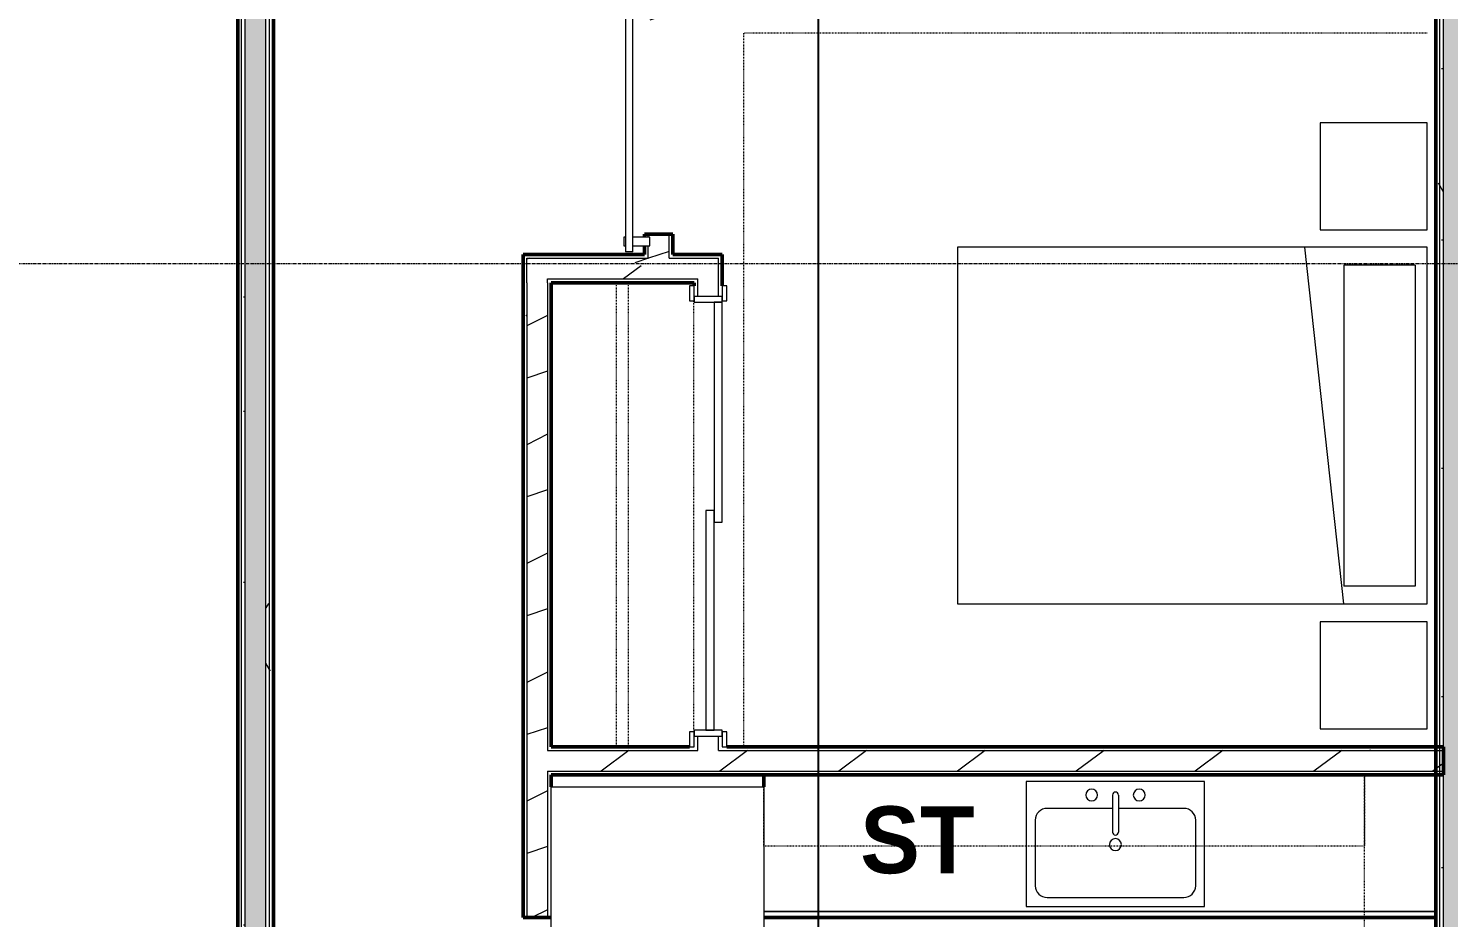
# Model space of a CAD drawing. Extents: x -4294 to -464, y 9706 to 12475.
# Drawn here: x -2752.9 to -2514, y 11425.2 to 11574.8 of the extents above; entities that cross this region are included whole.
import ezdxf

# ---------------------------------------------------------------- set-up
doc = ezdxf.new("R2010")
doc.units = 0
doc.linetypes.add('Dash', pattern=[0.25, 0.125, -0.125])
doc.linetypes.add('Grid Line 1_2_', pattern=[0.875, 0.5, -0.125, 0.125, -0.125])
for name, color, linetype, lineweight in [('0-1', 7, 'Continuous', 5), ('0-2', 50, 'Continuous', 13), ('A-AREA-IDEN', 2, 'Continuous', 9), ('A-DOOR-1', 7, 'Continuous', 9), ('A-DOOR-2', 90, 'Continuous', 20), ('A-DOOR-3', 50, 'Continuous', 13), ('A-DOOR-4', 250, 'Continuous', 50), ('A-DOOR-FRAM-1', 90, 'Continuous', 20), ('A-WALL', 113, 'Continuous', 13), ('A-WALL-2', 250, 'Continuous', 50), ('A-WALL-3', 50, 'Continuous', 13), ('A-WALL-PATT-1', 7, 'Continuous', 9), ('A-WALL-PATT-2', 8, 'Continuous', 9), ('A-WALL-PATT-5', 111, 'Continuous', 9), ('I-FURN-1', 7, 'Continuous', 9), ('I-FURN-HDLN-1', 7, 'Dash', 9), ('I-WALL-1', 2, 'Continuous', 50), ('P-SANR-FIXT-1', 7, 'Continuous', 9), ('Q-CASE-1', 250, 'Continuous', 50), ('Q-CASE-2', 7, 'Continuous', 9), ('Q-CASE-HDLN-1', 7, 'Dash', 9), ('Q-SPCQ-1', 7, 'Continuous', 9), ('S-GRID-1', 1, 'Grid Line 1_2_', 9)]:
    doc.layers.add(name, color=color, linetype=linetype, lineweight=lineweight)
doc.styles.add('Century Gothic_B', font='Gothicb.ttf', dxfattribs={"height": 11.25})
doc.dimstyles.new('OD__1__Tol__', dxfattribs={"dimscale": 12, "dimtxt": 11.746893, "dimasz": 1.25, "dimexe": 0.9375, "dimexo": 0.625, "dimgap": 0.15625, "dimtad": 1, "dimdec": 0, "dimzin": 3, "dimdsep": 46, "dimlunit": 4, "dimtxsty": 'Century Gothic_B', "dimblk1": 'OBLIQUE', "dimblk2": 'OBLIQUE', "dimsah": 1, "dimcen": 0.09, "dimdle": 0.9375, "dimazin": 0, "dimtfac": 1, "dimtdec": 4, "dimtix": 1, "dimtmove": 0, "dimatfit": 3, "dimfxl": 1, "dimtvp": 1, "dimtfill": 1, "dimfrac": 2, "dimtolj": 1, "dimtzin": 0, "dimarcsym": 2})
pattern_1 = [(0, (0, 0), (38.4, 9.6), [1.584, -27.216, 1.584, -27.216, -153.6]), (0, (0, 0), (38.4, 9.6), [-57.6, 1.584, -56.016, 1.584, -27.216, -67.2]), (0, (0, 0), (38.4, 9.6), [-144, 1.584, -17.616, 1.584, -46.416]), (120, (14.4, 4.8), (-27.513844, 28.4553755), [1.584, -27.216, 1.584, -27.216, -153.6]), (120, (14.4, 4.8), (-27.513844, 28.4553755), [-57.6, 1.584, -56.016, 1.584, -27.216, -67.2]), (120, (14.4, 4.8), (-27.513844, 28.4553755), [-144, 1.584, -17.616, 1.584, -46.416]), (240, (19.2, 24), (-10.886156, -38.0553755), [1.584, -27.216, 1.584, -27.216, -153.6]), (240, (19.2, 24), (-10.886156, -38.0553755), [-57.6, 1.584, -56.016, 1.584, -27.216, -67.2]), (240, (19.2, 24), (-10.886156, -38.0553755), [-144, 1.584, -17.616, 1.584, -46.416])]
pattern_2 = [(216.87, (7.997, 19.992), (59.9755286, 39.9843071), [9.996, -89.964]), (206.565, (19.992, 13.994), (-19.991807, -19.992219), [22.352, -22.352]), (198.435, (19.992, 3.998), (-39.983821, -19.991955), [12.644, -50.576])]
pattern_3 = [(161.57, (0.6, 0.6), (-4.80033747, -0.00041462), [0, -34.152, 3.792, 0]), (18.43, (-0.6, 0.6), (-4.80033747, 0.00041462), [0, -34.152, 3.792, 0]), (108.43, (0.6, 0.6), (2.39913218, -12.00105099), [11.382, -26.562]), (71.57, (-0.6, 0.6), (2.39913218, 12.00105099), [11.382, -26.562])]

# ---------------------------------------------------------------- blocks, each defined once
blk = doc.blocks.new('FOLDING_SLIDING CLOSET - 72_ x 80_-1372823-FLOOR PLAN - 2ND FLOOR')
at = {"layer": 'A-DOOR-1'}
for p, q in [((-36.25, 3), (-38.75, 3)), ((-38.75, 3), (-38.75, 2.25)), ((-36.25, 2.25), (-36.25, 3)), ((38.75, 3), (36.25, 3)), ((36.25, 3), (36.25, 2.25)), ((38.75, 2.25), (38.75, 3)), ((-38.75, 2.25), (-36.25, 2.25)), ((36.25, 2.25), (38.75, 2.25)), ((-36.25, -2.5), (-38.75, -2.5)), ((-38.75, -2.5), (-38.75, -3.25)), ((-38.75, -3.25), (-36.25, -3.25)), ((-36.25, -3.25), (-36.25, -2.5)), ((38.75, -2.5), (36.25, -2.5)), ((36.25, -2.5), (36.25, -3.25)), ((36.25, -3.25), (38.75, -3.25)), ((38.75, -3.25), (38.75, -2.5))]:
    blk.add_line(p, q, dxfattribs=at)
at = {"layer": 'A-DOOR-2'}
for p, q in [((1, 2.25), (-36, 2.25)), ((-36, 2.25), (-36, 0.87)), ((-36, 0.87), (1, 0.87)), ((36, 0.87), (-1, 0.87)), ((-1, 0.87), (-1, -0.5)), ((1, 0.87), (1, 2.25)), ((36, -0.5), (36, 0.87)), ((-1, -0.5), (36, -0.5))]:
    blk.add_line(p, q, dxfattribs=at)
at = {"layer": 'A-DOOR-FRAM-1'}
for p, q in [((-36, 2.25), (-37, 2.25)), ((-37, 2.25), (-37, -2.5)), ((-36, -2.5), (-36, 2.25)), ((36, 2.25), (36, -2.5)), ((37, 2.25), (36, 2.25)), ((37, -2.5), (37, 2.25)), ((-37, -2.5), (-36, -2.5)), ((36, -2.5), (37, -2.5))]:
    blk.add_line(p, q, dxfattribs=at)
blk = doc.blocks.new('Refrigerator_-_Side-by-Side_6047 - 36_ X 30_-1372843-FLOOR PLAN - 2ND FLOOR')
at = {"layer": 'Q-SPCQ-1'}
for p, q in [((-17.88, 15.58), (17.87, 15.58)), ((-17.88, -14.42), (-17.88, 15.58)), ((-17.88, 15.58), (-3.13, 15.58)), ((-17.88, 15.58), (-17.88, 13.58)), ((-3.13, 13.58), (-3.13, 15.58)), ((-2.63, 15.58), (17.87, 15.58)), ((-2.63, 15.58), (-2.63, 13.58)), ((17.87, 15.58), (17.87, -14.42)), ((17.87, 13.58), (17.87, 15.58)), ((-3.13, 13.58), (-17.88, 13.58)), ((17.87, 13.58), (-2.63, 13.58)), ((17.87, -14.42), (-17.88, -14.42))]:
    blk.add_line(p, q, dxfattribs=at)
blk = doc.blocks.new('OD_CW_Base Cabinet - OD_CW_Base Cabinet-1965007-FLOOR PLAN - 2ND FLOOR')
at = {"layer": 'Q-CASE-1'}
for p, q in [((0.74, 24), (0.74, 22)), ((0.74, 0), (113.84, 0))]:
    blk.add_line(p, q, dxfattribs=at)
at = {"layer": 'Q-CASE-2'}
for p, q in [((0.74, 22), (0.74, 24)), ((0.74, 1), (113.84, 1)), ((113.84, 1), (0.74, 1)), ((113.84, 0), (0.74, 0))]:
    blk.add_line(p, q, dxfattribs=at)
blk = doc.blocks.new('Sink Kitchen-Single - 30_ x 21_-366345-FLOOR PLAN - 2ND FLOOR')
at = {"layer": 'P-SANR-FIXT-1'}
for p, q in [((15.62, 10.59), (-14.38, 10.59)), ((-14.38, 10.59), (-14.38, -10.41)), ((15.62, -10.41), (15.62, 10.59)), ((0.12, 8.34), (0.12, 2.09)), ((1.12, 8.34), (1.12, 2.09)), ((0.12, 6.09), (-10.88, 6.09)), ((12.12, 6.09), (1.12, 6.09)), ((-12.88, 4.09), (-12.88, -6.91)), ((14.12, -6.91), (14.12, 4.09)), ((-10.88, -8.91), (12.12, -8.91)), ((-14.38, -10.41), (15.62, -10.41))]:
    blk.add_line(p, q, dxfattribs=at)
for centre, radius, start, end in [((-3.38, 8.34), 1, 360, 180), ((-3.38, 8.34), 1, 180, 0), ((0.62, 8.34), 0.5, 360, 180), ((4.62, 8.34), 1, 360, 180), ((4.62, 8.34), 1, 180, 360), ((-10.88, 4.09), 2, 90, 180), ((12.12, 4.09), 2, 360, 90), ((0.62, 0), 1, 360, 180), ((0.62, 2.09), 0.5, 180, 0), ((0.62, 0), 1, 180, 0), ((-10.88, -6.91), 2, 180, 270), ((12.12, -6.91), 2, 270, 0)]:
    blk.add_arc(centre, radius, start, end, dxfattribs=at)
blk = doc.blocks.new('OD_CW_Upper Cabinet - OD_CW_Upper Cabinet-1965009-FLOOR PLAN - 2ND FLOOR')
at = {"layer": 'Q-CASE-HDLN-1'}
for p, q in [((0.74, -24), (0.74, -12)), ((0.74, -12), (157.01, -12)), ((157.01, -12), (157.01, -24)), ((157.01, -24), (0.74, -24))]:
    blk.add_line(p, q, dxfattribs=at)
blk = doc.blocks.new('Interior_barn_door_18732 - Interior_barn_door_18732-1655839-FLOOR PLAN - 2ND FLOOR')
at = {"layer": 'A-DOOR-1'}
for p, q in [((-23.69, -6), (-23.69, -6.07)), ((-23.44, -6.07), (-23.69, -6.07)), ((-23.69, -6.07), (-23.62, -6.07)), ((-23.63, -6.32), (-23.63, -6.57)), ((-23.59, -6.32), (-23.59, -6.57)), ((-23.56, -6.32), (-22.49, -6.32)), ((-22.49, -6.57), (-23.56, -6.57)), ((-22.69, -6.07), (-23.44, -6.07)), ((-23.32, -6.07), (-23.32, -6.32)), ((-23.32, -6.07), (-23.32, -6.32)), ((-22.82, -6.32), (-22.82, -6.07)), ((-22.82, -6.32), (-22.82, -6.07)), ((-22.44, -6.07), (-22.69, -6.07)), ((-22.51, -6.07), (-22.44, -6.07)), ((-22.49, -6.32), (-22.49, -6.57)), ((-22.44, -6.07), (-22.44, -6)), ((-20.62, -6.57), (-20.62, -6.32))]:
    blk.add_line(p, q, dxfattribs=at)
for points in [[(-23.63, -6.32), (-23.62, -6.32), (-23.6, -6.32), (-23.58, -6.32)], [(-23.58, -6.57), (-23.6, -6.57), (-23.62, -6.57), (-23.63, -6.57)]]:
    blk.add_open_spline(points, degree=3, dxfattribs=at)
for points, knots in [([(-22.49, -6.32), (-22.05, -6.32), (-21.63, -6.32), (-21.29, -6.32), (-20.97, -6.32), (-20.65, -6.32), (-20.61, -6.32), (-20.63, -6.32), (-20.63, -6.32)], [-0.722227, -0.722227, -0.722227, -0.722227, -0.6854273, -0.6485379, -0.6054888, -0.5563887, -0.4969616, -0.4885654, -0.4885654, -0.4885654, -0.4885654]), ([(-20.63, -6.57), (-20.63, -6.57), (-20.61, -6.57), (-20.65, -6.57), (-20.97, -6.57), (-21.29, -6.57), (-21.63, -6.57), (-22.05, -6.57), (-22.49, -6.57)], [0.4885654, 0.4885654, 0.4885654, 0.4885654, 0.4969616, 0.5563887, 0.6054888, 0.6485379, 0.6854273, 0.722227, 0.722227, 0.722227, 0.722227])]:
    blk.add_open_spline(points, degree=3, knots=knots, dxfattribs=at)
at = {"layer": 'A-DOOR-3'}
for p, q in [((-57.5, -1.47), (-59, -1.47)), ((-59, -1.47), (-59, -4.32)), ((-57.5, -4.32), (-57.5, -1.47)), ((20, -1.47), (18.5, -1.47)), ((18.5, -1.47), (18.5, -4.32)), ((20, -4.32), (20, -1.47)), ((-53.24, -4.32), (-60, -4.32)), ((-60, -4.95), (-60, -4.32)), ((-53.29, -4.23), (-52.82, -4.98)), ((-53.29, -4.23), (-52.79, -4.23)), ((-52.79, -4.23), (-52.29, -4.23)), ((-52.76, -4.98), (-52.29, -4.23)), ((-23.44, -4.32), (-52.35, -4.32)), ((-50.9, -4.07), (-24.9, -4.07)), ((-23.5, -4.23), (-23.03, -4.98)), ((-23.5, -4.23), (-23, -4.23)), ((-23, -4.23), (-22.5, -4.23)), ((-22.97, -4.98), (-22.5, -4.23)), ((21, -4.32), (-22.56, -4.32)), ((21, -4.32), (21, -4.95)), ((-60, -5.57), (-60, -4.95)), ((-60, -5.57), (-53.23, -5.57)), ((-59, -5.57), (-59, -5.85)), ((-59, -5.85), (-57.5, -5.85)), ((-57.5, -5.85), (-57.5, -5.57)), ((-53.56, -5.67), (-53.56, -6)), ((-52.06, -5.67), (-53.56, -5.67)), ((-52.06, -6), (-53.56, -6)), ((-52.82, -4.92), (-53.29, -5.67)), ((-52.29, -5.67), (-52.76, -4.92)), ((-52.35, -5.57), (-23.44, -5.57)), ((-52.06, -6), (-52.06, -5.67)), ((-24.9, -5.82), (-50.9, -5.82)), ((-23.73, -6), (-23.73, -5.67)), ((-22.23, -5.67), (-23.73, -5.67)), ((-22.23, -6), (-23.73, -6)), ((-23.03, -4.92), (-23.5, -5.67)), ((-22.5, -5.67), (-22.97, -4.92)), ((-22.56, -5.57), (21, -5.57)), ((-22.23, -5.67), (-22.23, -6)), ((18.5, -5.57), (18.5, -5.85)), ((18.5, -5.85), (20, -5.85)), ((20, -5.85), (20, -5.57)), ((21, -4.95), (21, -5.57))]:
    blk.add_line(p, q, dxfattribs=at)
at = {"layer": 'A-DOOR-4'}
for p, q in [((-50.9, -4.07), (-55.9, -4.07)), ((-55.9, -4.07), (-55.9, -4.32)), ((-50.9, -4.33), (-50.9, -4.07)), ((-19.9, -4.07), (-24.9, -4.07)), ((-24.9, -4.07), (-24.9, -4.33)), ((-19.9, -4.34), (-19.9, -4.07)), ((-55.9, -5.57), (-55.9, -5.82)), ((-55.9, -5.82), (-53.56, -5.82)), ((-52.06, -5.82), (-50.9, -5.82)), ((-50.9, -5.82), (-50.9, -5.57)), ((-24.9, -5.57), (-24.9, -5.82)), ((-24.9, -5.82), (-23.73, -5.82)), ((-22.23, -5.82), (-19.9, -5.82)), ((-19.9, -5.82), (-19.9, -5.55))]:
    blk.add_line(p, q, dxfattribs=at)
blk = doc.blocks.new('OD_CW_Upper Cabinet - OD_CW_Upper Cabinet-1965010-FLOOR PLAN - 2ND FLOOR')
at = {"layer": 'Q-CASE-HDLN-1'}
for p, q in [((0.74, -24), (0.74, -12)), ((0.74, -12), (101.84, -12)), ((101.84, -12), (101.84, -24)), ((101.84, -24), (0.74, -24))]:
    blk.add_line(p, q, dxfattribs=at)
blk = doc.blocks.new('OD_CW_Closet - OD_CW_Closet-1690852-FLOOR PLAN - 2ND FLOOR')
at = {"layer": 'Q-CASE-HDLN-1'}
for p, q in [((78.78, 24), (0.74, 24)), ((0.74, 24), (0.74, 0.73)), ((78.78, 0), (78.78, 24)), ((0.74, 13), (78.78, 13)), ((0.74, 11), (78.78, 11)), ((3.24, 0), (75.74, 0)), ((78.24, 0), (78.78, 0))]:
    blk.add_line(p, q, dxfattribs=at)
blk = doc.blocks.new('Bed-Standard - Queen 60_ x 79_-V54-FLOOR PLAN - 2ND FLOOR')
at = {"layer": 'I-FURN-1'}
for p, q in [((40.69, 37.7), (-19.31, 37.7)), ((-19.31, 37.7), (-19.31, -41.3)), ((40.69, -41.3), (40.69, 37.7)), ((-16.31, 35.7), (-16.31, 23.7)), ((-16.31, 35.7), (37.69, 35.7)), ((37.69, 35.7), (37.69, 23.7)), ((40.69, 23.7), (-19.31, 17.13)), ((-16.31, 23.7), (37.69, 23.7)), ((-19.31, -41.3), (40.69, -41.3))]:
    blk.add_line(p, q, dxfattribs=at)
at = {"layer": 'I-FURN-HDLN-1'}
for p, q in [((-55.31, 37.7), (-55.31, -77.3)), ((-55.31, -77.3), (64.69, -77.3))]:
    blk.add_line(p, q, dxfattribs=at)
blk = doc.blocks.new('Table-Night Stand - 18_ x 18_ x 24_-1352623-FLOOR PLAN - 2ND FLOOR')
at = {"layer": 'I-FURN-1'}
for p, q in [((18.15, 18), (0.15, 18)), ((0.15, 18), (0.15, 0)), ((18.15, 0), (18.15, 18)), ((0.15, 0), (18.15, 0))]:
    blk.add_line(p, q, dxfattribs=at)
blk = doc.blocks.new('CTR - 1st Phase - Unit Layouts_rvt-1-FLOOR PLAN - 2ND FLOOR')
at = {"layer": 'A-WALL-PATT-1'}
h = blk.add_hatch(dxfattribs=at)
h.set_pattern_fill('FP_1', color=256, style=0, pattern_type=2)
h.set_pattern_definition(pattern_1)
h.paths.add_polyline_path([(-2648.65, 11536.77), (-2648.65, 11538.19), (-2649.27, 11538.19), (-2649.27, 11536.77)], flags=0)
h.paths.add_polyline_path([(-2648.74, 11539.69), (-2648.65, 11539.69), (-2648.65, 11540.19), (-2649.27, 11540.19), (-2649.27, 11539.69)], flags=0)
h.paths.add_polyline_path([(-2649.27, 11576.19), (-2648.65, 11576.19), (-2648.65, 11615.69), (-2649.27, 11615.69), (-2649.27, 11579.73)], flags=0)
h.paths.add_polyline_path([(-2648.65, 11617.19), (-2648.65, 11623.64), (-2649.27, 11623.64), (-2649.27, 11617.19), (-2648.73, 11617.19)], flags=0)
h = blk.add_hatch(dxfattribs=at)
h.set_pattern_fill('FP_1', color=256, style=0, pattern_type=2)
h.set_pattern_definition(pattern_1)
h.paths.add_polyline_path([(-2645.15, 11536.77), (-2644.52, 11536.77), (-2644.52, 11540.19), (-2645.15, 11540.19), (-2645.15, 11536.88)], flags=0)
h.paths.add_polyline_path([(-2645.15, 11579.73), (-2644.52, 11579.73), (-2644.52, 11623.64), (-2645.15, 11623.64), (-2645.15, 11616.04)], flags=0)
h = blk.add_hatch(dxfattribs=at)
h.set_pattern_fill('FP_1', color=256, style=0, pattern_type=2)
h.set_pattern_definition(pattern_1)
h.paths.add_polyline_path([(-2669.72, 11425.22), (-2669.1, 11425.22), (-2669.1, 11536.14), (-2669.72, 11536.14), (-2669.72, 11449.85)], flags=0)
h = blk.add_hatch(dxfattribs=at)
h.set_pattern_fill('FP_1', color=256, style=0, pattern_type=2)
h.set_pattern_definition(pattern_1)
h.paths.add_polyline_path([(-2517.6, 11453.35), (-2516.12, 11453.35), (-2516.12, 11453.97), (-2636.83, 11453.97), (-2636.83, 11453.35), (-2535.6, 11453.35)], flags=0)
h.paths.add_polyline_path([(-2664.97, 11453.35), (-2640.33, 11453.35), (-2640.33, 11453.97), (-2664.97, 11453.97)], flags=0)
h = blk.add_hatch(dxfattribs=at)
h.set_pattern_fill('FP_1', color=256, style=0, pattern_type=2)
h.set_pattern_definition(pattern_1)
h.paths.add_polyline_path([(-2637.27, 11449.22), (-2516.12, 11449.22), (-2516.12, 11449.85), (-2664.97, 11449.85), (-2664.97, 11449.22), (-2639.6, 11449.22)], flags=0)
at = {"layer": 'A-WALL-PATT-2'}
h = blk.add_hatch(dxfattribs=at)
h.set_pattern_fill('FP_2', color=256, style=0, pattern_type=2)
h.set_pattern_definition(pattern_2)
h.paths.add_polyline_path([(-2648.65, 11536.14), (-2645.15, 11536.14), (-2645.15, 11540.19), (-2648.65, 11540.19), (-2648.65, 11539.69), (-2648.37, 11539.69), (-2648.37, 11538.19), (-2648.65, 11538.19), (-2648.65, 11536.77)], flags=0)
h.paths.add_polyline_path([(-2648.65, 11576.19), (-2645.15, 11576.23), (-2645.15, 11623.64), (-2648.65, 11623.64), (-2648.65, 11617.19), (-2648.37, 11617.19), (-2648.37, 11615.69), (-2648.65, 11615.69)], flags=0)
h = blk.add_hatch(dxfattribs=at)
h.set_pattern_fill('FP_2', color=256, style=0, pattern_type=2)
h.set_pattern_definition(pattern_2)
h.paths.add_polyline_path([(-2640.95, 11532.64), (-2640.33, 11532.66), (-2640.33, 11536.14), (-2669.1, 11536.14), (-2669.1, 11532.64), (-2665.6, 11532.64)], flags=0)
h = blk.add_hatch(dxfattribs=at)
h.set_pattern_fill('FP_2', color=256, style=0, pattern_type=2)
h.set_pattern_definition(pattern_2)
h.paths.add_polyline_path([(-2640.33, 11453.35), (-2636.83, 11453.35), (-2636.83, 11455.72), (-2640.33, 11455.72), (-2640.33, 11453.97)], flags=0)
h.paths.add_polyline_path([(-2636.83, 11529.72), (-2636.83, 11536.14), (-2640.33, 11536.14), (-2640.33, 11529.72), (-2637.09, 11529.72)], flags=0)
h = blk.add_hatch(dxfattribs=at)
h.set_pattern_fill('FP_2', color=256, style=0, pattern_type=2)
h.set_pattern_definition(pattern_2)
h.paths.add_polyline_path([(-2669.1, 11425.22), (-2665.6, 11425.22), (-2665.6, 11532.64), (-2669.1, 11532.64), (-2669.1, 11449.85)], flags=0)
h = blk.add_hatch(dxfattribs=at)
h.set_pattern_fill('FP_2', color=256, style=0, pattern_type=2)
h.set_pattern_definition(pattern_2)
h.paths.add_polyline_path([(-2629.22, 11449.85), (-2514.87, 11449.85), (-2514.87, 11453.35), (-2665.6, 11453.35), (-2665.6, 11449.85), (-2636.32, 11449.85)], flags=0)
at = {"layer": 'A-WALL-2'}
for p, q in [((-2649.27, 11540.19), (-2649.27, 11539.69)), ((-2644.52, 11540.19), (-2649.27, 11540.19)), ((-2644.52, 11536.77), (-2644.52, 11540.19)), ((-2649.27, 11536.77), (-2669.72, 11536.77)), ((-2669.72, 11536.77), (-2669.72, 11536.14)), ((-2669.72, 11536.14), (-2669.72, 11532.02)), ((-2649.27, 11538.19), (-2649.27, 11536.77)), ((-2640.95, 11536.77), (-2644.52, 11536.77)), ((-2636.83, 11536.77), (-2640.95, 11536.77)), ((-2636.2, 11536.77), (-2636.83, 11536.77)), ((-2636.2, 11531.47), (-2636.2, 11536.77)), ((-2669.72, 11532.02), (-2669.72, 11425.22)), ((-2664.97, 11453.97), (-2664.97, 11532.02)), ((-2664.97, 11532.02), (-2640.95, 11532.02)), ((-2640.95, 11532.02), (-2640.95, 11531.47)), ((-2641.7, 11453.97), (-2664.97, 11453.97)), ((-2514.87, 11453.97), (-2635.45, 11453.97)), ((-2514.87, 11449.22), (-2514.87, 11453.97)), ((-2664.97, 11449.22), (-2514.87, 11449.22)), ((-2664.97, 11447.22), (-2664.97, 11449.22)), ((-2669.72, 11425.22), (-2664.97, 11425.22))]:
    blk.add_line(p, q, dxfattribs=at)
at = {"layer": 'A-WALL-3'}
for p, q in [((-2648.65, 11539.69), (-2648.65, 11540.19)), ((-2645.15, 11536.77), (-2645.15, 11540.19)), ((-2669.1, 11532.64), (-2669.1, 11536.14)), ((-2669.1, 11536.14), (-2648.65, 11536.14)), ((-2648.65, 11536.77), (-2648.65, 11538.19)), ((-2648.65, 11536.14), (-2648.65, 11536.77)), ((-2645.15, 11536.14), (-2645.15, 11536.77)), ((-2645.15, 11536.14), (-2640.95, 11536.14)), ((-2640.95, 11536.14), (-2640.33, 11536.14)), ((-2640.33, 11536.14), (-2636.83, 11536.14)), ((-2636.83, 11529.72), (-2636.83, 11536.14)), ((-2669.1, 11532.02), (-2669.1, 11532.64)), ((-2669.1, 11532.02), (-2669.1, 11425.22)), ((-2665.6, 11532.02), (-2665.6, 11532.64)), ((-2665.6, 11532.64), (-2640.95, 11532.64)), ((-2665.6, 11532.02), (-2665.6, 11453.35)), ((-2640.95, 11532.64), (-2640.33, 11532.64)), ((-2640.33, 11529.72), (-2640.33, 11532.64)), ((-2640.33, 11453.97), (-2640.33, 11455.72)), ((-2636.83, 11453.97), (-2636.83, 11455.72)), ((-2665.6, 11453.35), (-2664.97, 11453.35)), ((-2664.97, 11453.35), (-2640.33, 11453.35)), ((-2640.33, 11453.35), (-2640.33, 11453.97)), ((-2636.83, 11453.35), (-2636.83, 11453.97)), ((-2636.83, 11453.35), (-2514.87, 11453.35)), ((-2665.6, 11449.85), (-2664.97, 11449.85)), ((-2665.6, 11449.85), (-2665.6, 11425.22)), ((-2664.97, 11449.85), (-2514.87, 11449.85))]:
    blk.add_line(p, q, dxfattribs=at)
at = {"layer": '0-2'}
for name, p, rotation in [('Interior_barn_door_18732 - Interior_barn_door_18732-1655839-FLOOR PLAN - 2ND FLOOR', (-2646.9, 11558.19), 270.0000000000049), ('Bed-Standard - Queen 60_ x 79_-V54-FLOOR PLAN - 2ND FLOOR', (-2555.3, 11518.66), 269.9999999999923), ('Table-Night Stand - 18_ x 18_ x 24_-1352623-FLOOR PLAN - 2ND FLOOR', (-2535.6, 11559.05), 269.9999999999923), ('OD_CW_Closet - OD_CW_Closet-1690852-FLOOR PLAN - 2ND FLOOR', (-2640.97, 11453.23), 89.99999999999298), ('FOLDING_SLIDING CLOSET - 72_ x 80_-1372823-FLOOR PLAN - 2ND FLOOR', (-2638.45, 11492.72), 269.9999999999995), ('Table-Night Stand - 18_ x 18_ x 24_-1352623-FLOOR PLAN - 2ND FLOOR', (-2535.6, 11475.12), 269.9999999999878), ('OD_CW_Upper Cabinet - OD_CW_Upper Cabinet-1965010-FLOOR PLAN - 2ND FLOOR', (-2527.39, 11425.22), 180), ('OD_CW_Upper Cabinet - OD_CW_Upper Cabinet-1965009-FLOOR PLAN - 2ND FLOOR', (-2540.12, 11292.21), 90.0000000000175), ('Refrigerator_-_Side-by-Side_6047 - 36_ X 30_-1372843-FLOOR PLAN - 2ND FLOOR', (-2647.1, 11432.8), 180)]:
    blk.add_blockref(name, p, dxfattribs=dict(at, rotation=rotation))
for name, p in [('OD_CW_Base Cabinet - OD_CW_Base Cabinet-1965007-FLOOR PLAN - 2ND FLOOR', (-2629.96, 11425.22)), ('Sink Kitchen-Single - 30_ x 21_-366345-FLOOR PLAN - 2ND FLOOR', (-2570.67, 11437.5))]:
    blk.add_blockref(name, p, dxfattribs=at)
blk = doc.blocks.new('CTR - 1st Phase - Shell_rvt-1-FLOOR PLAN - 2ND FLOOR')
at = {"layer": 'S-GRID-1'}
blk.add_line((-464.45, 11535.19), (-4232.19, 11535.19), dxfattribs=at)
blk = doc.blocks.new('_Oblique')
at = {"color": 0, "linetype": 'ByBlock', "lineweight": -2}
blk.add_line((-0.5, -0.5), (0.5, 0.5), dxfattribs=at)
blk = doc.blocks.new('*D384')
at = {"color": 0, "lineweight": -2}
for p, q in [((-2620, 10370.89), (-2620, 12098.44)), ((-2627.42, 12087.19), (-2608.75, 12087.19)), ((-2627.42, 10382.14), (-2608.75, 10382.14))]:
    blk.add_line(p, q, dxfattribs=at)
at = {"layer": 'Defpoints', "color": 0}
for p in [(-2634.92, 12087.19), (-2620, 12087.19), (-2634.92, 10382.14)]:
    blk.add_point(p, dxfattribs=at)
at = {"color": 0, "lineweight": -2, "xscale": 15, "yscale": 15, "zscale": 15}
for p, rotation in [((-2620, 12087.19), 90), ((-2620, 10382.14), 270)]:
    blk.add_blockref('_Oblique', p, dxfattribs=dict(at, rotation=rotation))
at = {"color": 0, "insert": (-2630.45, 11234.66), "char_height": 11.25, "attachment_point": 5, "rotation": 90, "style": 'Century Gothic_B', "bg_fill": 3, "box_fill_scale": 1.25, "bg_fill_color": 257, "bg_fill_transparency": 0}
blk.add_mtext('\\A1;142\'-1" [43308]', dxfattribs=at)

msp = doc.modelspace()

# ---------------------------------------------------------------- hatches: boundary and pattern name
at = {"layer": 'A-WALL-PATT-5'}
h = msp.add_hatch(dxfattribs=at)
h.set_pattern_fill('FP_1', color=256, style=0, pattern_type=2)
h.set_pattern_definition(pattern_1)
h.paths.add_polyline_path([(-2515.4987, 11255.2644), (-2515.4987, 11449.8471), (-2516.1237, 11449.8471), (-2516.1237, 11255.2644)], flags=0)
h.paths.add_polyline_path([(-2516.1237, 11453.3471), (-2515.4987, 11453.3471), (-2515.4987, 11643.6144), (-2516.1237, 11643.6144), (-2516.1237, 11456.9721)], flags=0)
h = msp.add_hatch(dxfattribs=at)
h.set_pattern_fill('FP_1', color=256, style=0, pattern_type=2)
h.set_pattern_definition(pattern_1)
h.paths.add_polyline_path([(-2514.8737, 11255.2644), (-2514.8737, 11449.8471), (-2515.4987, 11449.8471), (-2515.4987, 11255.2644)], flags=0)
h.paths.add_polyline_path([(-2515.1925, 11453.3471), (-2514.8737, 11453.3471), (-2514.8737, 11644.2394), (-2515.4987, 11644.2394), (-2515.4987, 11453.3471)], flags=0)
h = msp.add_hatch(dxfattribs=at)
h.set_pattern_fill('FP_41', color=256, style=0, pattern_type=2)
h.set_pattern_definition(pattern_3)
h.paths.add_polyline_path([(-2511.3737, 11255.2644), (-2511.3737, 11644.8644), (-2514.8737, 11644.8644), (-2514.8737, 11255.2644), (-2512.5704, 11255.2644)], flags=0)
h = msp.add_hatch(dxfattribs=at)
h.set_pattern_fill('FP_1', color=256, style=0, pattern_type=2)
h.set_pattern_definition(pattern_1)
h.paths.add_polyline_path([(-2717.7237, 11255.2644), (-2717.0987, 11255.2644), (-2717.0987, 11622.3894), (-2717.7237, 11622.3894), (-2717.7237, 11256.2644)], flags=0)
h = msp.add_hatch(dxfattribs=at)
h.set_pattern_fill('FP_1', color=256, style=0, pattern_type=2)
h.set_pattern_definition(pattern_1)
h.paths.add_polyline_path([(-2717.0987, 11255.2644), (-2716.4737, 11255.2644), (-2716.4737, 11623.0144), (-2717.0987, 11623.0144), (-2717.0987, 11256.2644)], flags=0)
h = msp.add_hatch(dxfattribs=at)
h.set_pattern_fill('FP_41', color=256, style=0, pattern_type=2)
h.set_pattern_definition(pattern_3)
h.paths.add_polyline_path([(-2712.9737, 11255.2644), (-2712.9737, 11623.6394), (-2716.4737, 11623.6394), (-2716.4737, 11255.2644)], flags=0)
h = msp.add_hatch(dxfattribs=at)
h.set_pattern_fill('FP_1', color=256, style=0, pattern_type=2)
h.set_pattern_definition(pattern_1)
h.paths.add_polyline_path([(-2712.3494, 11255.6394), (-2712.3487, 11255.6394), (-2712.3487, 11623.0144), (-2712.9737, 11623.0144), (-2712.9737, 11255.6394)], flags=0)
h = msp.add_hatch(dxfattribs=at)
h.set_pattern_fill('FP_1', color=256, style=0, pattern_type=2)
h.set_pattern_definition(pattern_1)
h.paths.add_polyline_path([(-2711.7237, 11255.6394), (-2711.7237, 11622.3894), (-2712.3487, 11622.3894), (-2712.3487, 11255.6394)], flags=0)

# ---------------------------------------------------------------- linework, layer by layer
at = {"layer": 'A-WALL'}
for p, q in [((-2515.4987, 11255.2644), (-2515.4987, 11644.2394)), ((-2514.8737, 11255.2644), (-2514.8737, 11644.8644)), ((-2717.0987, 11255.2644), (-2717.0987, 11623.0144)), ((-2716.4737, 11255.2644), (-2716.4737, 11623.6394)), ((-2712.9737, 11255.2644), (-2712.9737, 11623.6394)), ((-2712.3487, 11255.2644), (-2712.3487, 11623.0144))]:
    msp.add_line(p, q, dxfattribs=at)
at = {"layer": 'I-WALL-1'}
for p, q in [((-2516.1237, 11643.6144), (-2516.1237, 11255.2644)), ((-2717.7237, 11622.3894), (-2717.7237, 11354.0089)), ((-2711.7237, 11354.0043), (-2711.7237, 11622.3894))]:
    msp.add_line(p, q, dxfattribs=at)

# ---------------------------------------------------------------- block references
at = {"layer": '0-1'}
for name in ['CTR - 1st Phase - Shell_rvt-1-FLOOR PLAN - 2ND FLOOR', 'CTR - 1st Phase - Unit Layouts_rvt-1-FLOOR PLAN - 2ND FLOOR']:
    msp.add_blockref(name, (0, 0), dxfattribs=at)

# ---------------------------------------------------------------- texts
at = {"layer": 'A-AREA-IDEN', "insert": (-2612.99, 11443.9294), "char_height": 11.25, "width": 18.18, "attachment_point": 1, "style": 'Century Gothic_B'}
msp.add_mtext('ST', dxfattribs=at)

# ---------------------------------------------------------------- next in the draw order: dimensions: what is measured, and where the dimension line sits
dim = msp.add_linear_dim(base=(-2620, 12087.1894), p1=(-2634.9237, 10382.1394), p2=(-2634.9237, 12087.1894), angle=90, dimstyle='OD__1__Tol__', override={"dimpost": '<>'})
dim.commit()
dim.dimension.update_dxf_attribs({"geometry": '*D384', "text_midpoint": (-2630.4464, 11234.6644)})

doc.saveas('drawing.dxf')
